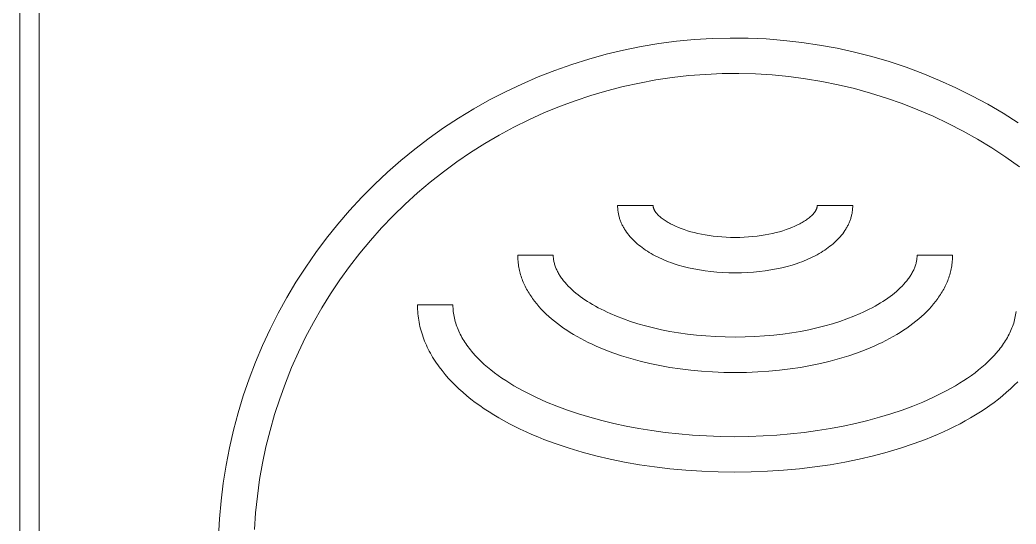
# Model space of a CAD drawing. Header units: millimetres. Extents: x -208 to 4974, y -28 to 3137.
# Drawn here: x 2756.6 to 2808.7, y 1466.4 to 1492.8 of the extents above; entities that cross this region are included whole.
import ezdxf

# ---------------------------------------------------------------- set-up
doc = ezdxf.new("R2010")
doc.units = ezdxf.units.MM
doc.layers.add('ZANO_R', color=7, linetype='Continuous', lineweight=0)

msp = doc.modelspace()

# ---------------------------------------------------------------- linework, layer by layer
at = {"layer": 'ZANO_R'}
for p, q in [((2756.641, 1523.27), (2756.641, 1403.27)), ((2757.641, 1523.27), (2757.641, 1403.27)), ((2790.975, 1491.656), (2791.908, 1491.745)), ((2791.908, 1491.745), (2792.843, 1491.802)), ((2792.843, 1491.802), (2793.78, 1491.826)), ((2793.78, 1491.826), (2794.717, 1491.818)), ((2794.717, 1491.818), (2795.654, 1491.778)), ((2795.654, 1491.778), (2796.588, 1491.705)), ((2788.203, 1491.194), (2789.121, 1491.38)), ((2789.121, 1491.38), (2790.046, 1491.534)), ((2790.046, 1491.534), (2790.975, 1491.656)), ((2796.588, 1491.705), (2797.519, 1491.599)), ((2797.519, 1491.599), (2798.446, 1491.461)), ((2798.446, 1491.461), (2799.368, 1491.292)), ((2799.368, 1491.292), (2800.283, 1491.09)), ((2785.493, 1490.447), (2786.387, 1490.727)), ((2786.387, 1490.727), (2787.291, 1490.977)), ((2787.291, 1490.977), (2788.203, 1491.194)), ((2800.283, 1491.09), (2801.191, 1490.856)), ((2801.191, 1490.856), (2802.09, 1490.592)), ((2784.609, 1490.136), (2785.493, 1490.447)), ((2802.09, 1490.592), (2802.98, 1490.296)), ((2802.98, 1490.296), (2803.858, 1489.97)), ((2782.876, 1489.422), (2783.736, 1489.794)), ((2783.736, 1489.794), (2784.609, 1490.136)), ((2790.752, 1489.761), (2789.889, 1489.632)), ((2791.62, 1489.859), (2790.752, 1489.761)), ((2792.49, 1489.927), (2791.62, 1489.859)), ((2793.362, 1489.965), (2792.49, 1489.927)), ((2794.235, 1489.972), (2793.362, 1489.965)), ((2795.107, 1489.95), (2794.235, 1489.972)), ((2795.979, 1489.897), (2795.107, 1489.95)), ((2796.848, 1489.813), (2795.979, 1489.897)), ((2797.713, 1489.7), (2796.848, 1489.813)), ((2798.574, 1489.557), (2797.713, 1489.7)), ((2803.858, 1489.97), (2804.725, 1489.613)), ((2782.029, 1489.021), (2782.876, 1489.422)), ((2788.178, 1489.286), (2787.333, 1489.069)), ((2789.031, 1489.474), (2788.178, 1489.286)), ((2789.889, 1489.632), (2789.031, 1489.474)), ((2799.43, 1489.384), (2798.574, 1489.557)), ((2800.279, 1489.181), (2799.43, 1489.384)), ((2801.12, 1488.949), (2800.279, 1489.181)), ((2804.725, 1489.613), (2805.579, 1489.226)), ((2805.579, 1489.226), (2806.418, 1488.81)), ((2781.197, 1488.59), (2782.029, 1489.021)), ((2786.496, 1488.823), (2785.667, 1488.547)), ((2787.333, 1489.069), (2786.496, 1488.823)), ((2801.953, 1488.688), (2801.12, 1488.949)), ((2802.776, 1488.398), (2801.953, 1488.688)), ((2806.418, 1488.81), (2807.243, 1488.365)), ((2779.579, 1487.644), (2780.38, 1488.131)), ((2780.38, 1488.131), (2781.197, 1488.59)), ((2784.849, 1488.243), (2784.042, 1487.911)), ((2785.667, 1488.547), (2784.849, 1488.243)), ((2803.589, 1488.08), (2802.776, 1488.398)), ((2807.243, 1488.365), (2808.052, 1487.892)), ((2778.796, 1487.129), (2779.579, 1487.644)), ((2784.042, 1487.911), (2783.247, 1487.551)), ((2804.39, 1487.733), (2803.589, 1488.08)), ((2805.179, 1487.359), (2804.39, 1487.733)), ((2808.052, 1487.892), (2808.844, 1487.391)), ((2778.031, 1486.587), (2778.796, 1487.129)), ((2782.465, 1487.163), (2781.696, 1486.749)), ((2783.247, 1487.551), (2782.465, 1487.163)), ((2805.954, 1486.958), (2805.179, 1487.359)), ((2777.285, 1486.019), (2778.031, 1486.587)), ((2781.696, 1486.749), (2780.943, 1486.308)), ((2806.715, 1486.531), (2805.954, 1486.958)), ((2807.461, 1486.077), (2806.715, 1486.531)), ((2776.56, 1485.426), (2777.285, 1486.019)), ((2780.943, 1486.308), (2780.205, 1485.842)), ((2808.19, 1485.598), (2807.461, 1486.077)), ((2780.205, 1485.842), (2779.484, 1485.35)), ((2808.903, 1485.093), (2808.19, 1485.598)), ((2775.856, 1484.808), (2776.56, 1485.426)), ((2779.484, 1485.35), (2778.781, 1484.833)), ((2775.173, 1484.165), (2775.856, 1484.808)), ((2778.781, 1484.833), (2778.096, 1484.292)), ((2774.513, 1483.5), (2775.173, 1484.165)), ((2778.096, 1484.292), (2777.43, 1483.728)), ((2773.877, 1482.812), (2774.513, 1483.5)), ((2777.43, 1483.728), (2776.784, 1483.141)), ((2776.784, 1483.141), (2776.158, 1482.532)), ((2787.893, 1483.03), (2787.893, 1483.077)), ((2787.893, 1483.077), (2789.747, 1483.077)), ((2787.895, 1482.983), (2787.893, 1483.03)), ((2787.897, 1482.936), (2787.895, 1482.983)), ((2787.9, 1482.89), (2787.897, 1482.936)), ((2787.905, 1482.843), (2787.9, 1482.89)), ((2789.747, 1483.077), (2789.747, 1483.069)), ((2789.747, 1483.069), (2789.747, 1483.061)), ((2789.747, 1483.061), (2789.747, 1483.053)), ((2789.747, 1483.053), (2789.748, 1483.045)), ((2789.748, 1483.045), (2789.749, 1483.037)), ((2789.749, 1483.037), (2789.75, 1483.029)), ((2789.75, 1483.029), (2789.751, 1483.021)), ((2789.751, 1483.021), (2789.752, 1483.013)), ((2789.752, 1483.013), (2789.753, 1483.005)), ((2789.753, 1483.005), (2789.755, 1482.997)), ((2789.755, 1482.997), (2789.758, 1482.981)), ((2789.758, 1482.981), (2789.762, 1482.965)), ((2789.762, 1482.965), (2789.767, 1482.948)), ((2789.767, 1482.948), (2789.772, 1482.931)), ((2789.772, 1482.931), (2789.778, 1482.915)), ((2789.778, 1482.915), (2789.784, 1482.898)), ((2789.784, 1482.898), (2789.791, 1482.881)), ((2789.791, 1482.881), (2789.799, 1482.864)), ((2798.28, 1482.864), (2798.288, 1482.881)), ((2798.288, 1482.881), (2798.295, 1482.898)), ((2798.295, 1482.898), (2798.301, 1482.915)), ((2798.301, 1482.915), (2798.307, 1482.931)), ((2798.307, 1482.931), (2798.312, 1482.948)), ((2798.312, 1482.948), (2798.317, 1482.965)), ((2798.317, 1482.965), (2798.321, 1482.981)), ((2798.321, 1482.981), (2798.324, 1482.997)), ((2798.324, 1482.997), (2798.326, 1483.005)), ((2798.326, 1483.005), (2798.327, 1483.013)), ((2798.327, 1483.013), (2798.328, 1483.021)), ((2798.328, 1483.021), (2798.329, 1483.029)), ((2798.329, 1483.029), (2798.33, 1483.037)), ((2798.33, 1483.037), (2798.331, 1483.045)), ((2798.331, 1483.045), (2798.332, 1483.053)), ((2798.332, 1483.069), (2798.332, 1483.077)), ((2798.332, 1483.077), (2800.186, 1483.077)), ((2798.332, 1483.061), (2798.332, 1483.069)), ((2798.332, 1483.053), (2798.332, 1483.061)), ((2800.179, 1482.89), (2800.174, 1482.843)), ((2800.182, 1482.936), (2800.179, 1482.89)), ((2800.184, 1482.983), (2800.182, 1482.936)), ((2800.186, 1483.03), (2800.184, 1482.983)), ((2800.186, 1483.077), (2800.186, 1483.03)), ((2773.265, 1482.102), (2773.877, 1482.812)), ((2776.158, 1482.532), (2775.555, 1481.901)), ((2787.91, 1482.797), (2787.905, 1482.843)), ((2787.916, 1482.751), (2787.91, 1482.797)), ((2787.923, 1482.705), (2787.916, 1482.751)), ((2787.931, 1482.66), (2787.923, 1482.705)), ((2787.94, 1482.615), (2787.931, 1482.66)), ((2787.95, 1482.57), (2787.94, 1482.615)), ((2787.961, 1482.525), (2787.95, 1482.57)), ((2787.973, 1482.48), (2787.961, 1482.525)), ((2787.985, 1482.435), (2787.973, 1482.48)), ((2787.999, 1482.391), (2787.985, 1482.435)), ((2788.013, 1482.347), (2787.999, 1482.391)), ((2789.799, 1482.864), (2789.807, 1482.847)), ((2789.807, 1482.847), (2789.816, 1482.83)), ((2789.816, 1482.83), (2789.825, 1482.813)), ((2789.825, 1482.813), (2789.835, 1482.796)), ((2789.835, 1482.796), (2789.846, 1482.779)), ((2789.846, 1482.779), (2789.857, 1482.761)), ((2789.857, 1482.761), (2789.869, 1482.744)), ((2789.869, 1482.744), (2789.881, 1482.727)), ((2789.881, 1482.727), (2789.894, 1482.709)), ((2789.894, 1482.709), (2789.908, 1482.692)), ((2789.908, 1482.692), (2789.922, 1482.674)), ((2789.922, 1482.674), (2789.936, 1482.657)), ((2789.936, 1482.657), (2789.952, 1482.639)), ((2789.952, 1482.639), (2789.984, 1482.604)), ((2789.984, 1482.604), (2790.018, 1482.569)), ((2790.018, 1482.569), (2790.055, 1482.533)), ((2790.055, 1482.533), (2790.093, 1482.498)), ((2790.093, 1482.498), (2790.134, 1482.463)), ((2790.134, 1482.463), (2790.177, 1482.427)), ((2790.177, 1482.427), (2790.223, 1482.392)), ((2790.223, 1482.392), (2790.27, 1482.357)), ((2790.27, 1482.357), (2790.319, 1482.322)), ((2797.76, 1482.322), (2797.809, 1482.357)), ((2797.809, 1482.357), (2797.856, 1482.392)), ((2797.856, 1482.392), (2797.902, 1482.427)), ((2797.902, 1482.427), (2797.945, 1482.463)), ((2797.945, 1482.463), (2797.986, 1482.498)), ((2797.986, 1482.498), (2798.024, 1482.533)), ((2798.024, 1482.533), (2798.061, 1482.569)), ((2798.061, 1482.569), (2798.095, 1482.604)), ((2798.095, 1482.604), (2798.127, 1482.639)), ((2798.127, 1482.639), (2798.143, 1482.657)), ((2798.143, 1482.657), (2798.157, 1482.674)), ((2798.157, 1482.674), (2798.171, 1482.692)), ((2798.171, 1482.692), (2798.185, 1482.709)), ((2798.185, 1482.709), (2798.198, 1482.727)), ((2798.198, 1482.727), (2798.21, 1482.744)), ((2798.21, 1482.744), (2798.222, 1482.761)), ((2798.222, 1482.761), (2798.233, 1482.779)), ((2798.233, 1482.779), (2798.244, 1482.796)), ((2798.244, 1482.796), (2798.254, 1482.813)), ((2798.254, 1482.813), (2798.263, 1482.83)), ((2798.263, 1482.83), (2798.272, 1482.847)), ((2798.272, 1482.847), (2798.28, 1482.864)), ((2800.08, 1482.391), (2800.066, 1482.347)), ((2800.094, 1482.435), (2800.08, 1482.391)), ((2800.106, 1482.48), (2800.094, 1482.435)), ((2800.118, 1482.525), (2800.106, 1482.48)), ((2800.129, 1482.57), (2800.118, 1482.525)), ((2800.139, 1482.615), (2800.129, 1482.57)), ((2800.148, 1482.66), (2800.139, 1482.615)), ((2800.156, 1482.705), (2800.148, 1482.66)), ((2800.163, 1482.751), (2800.156, 1482.705)), ((2800.169, 1482.797), (2800.163, 1482.751)), ((2800.174, 1482.843), (2800.169, 1482.797)), ((2772.678, 1481.371), (2773.265, 1482.102)), ((2775.555, 1481.901), (2774.973, 1481.25)), ((2788.028, 1482.303), (2788.013, 1482.347)), ((2788.045, 1482.26), (2788.028, 1482.303)), ((2788.062, 1482.217), (2788.045, 1482.26)), ((2788.079, 1482.173), (2788.062, 1482.217)), ((2788.098, 1482.131), (2788.079, 1482.173)), ((2788.118, 1482.088), (2788.098, 1482.131)), ((2788.138, 1482.046), (2788.118, 1482.088)), ((2788.16, 1482.004), (2788.138, 1482.046)), ((2788.182, 1481.962), (2788.16, 1482.004)), ((2788.205, 1481.92), (2788.182, 1481.962)), ((2788.229, 1481.879), (2788.205, 1481.92)), ((2788.253, 1481.838), (2788.229, 1481.879)), ((2788.305, 1481.756), (2788.253, 1481.838)), ((2790.319, 1482.322), (2790.371, 1482.288)), ((2790.371, 1482.288), (2790.425, 1482.253)), ((2790.425, 1482.253), (2790.48, 1482.219)), ((2790.48, 1482.219), (2790.538, 1482.185)), ((2790.538, 1482.185), (2790.598, 1482.151)), ((2790.598, 1482.151), (2790.659, 1482.118)), ((2790.659, 1482.118), (2790.788, 1482.052)), ((2790.788, 1482.052), (2790.925, 1481.988)), ((2790.925, 1481.988), (2791.07, 1481.926)), ((2791.07, 1481.926), (2791.222, 1481.867)), ((2791.222, 1481.867), (2791.381, 1481.809)), ((2796.698, 1481.809), (2796.857, 1481.867)), ((2796.857, 1481.867), (2797.009, 1481.926)), ((2797.009, 1481.926), (2797.154, 1481.988)), ((2797.154, 1481.988), (2797.291, 1482.052)), ((2797.291, 1482.052), (2797.42, 1482.118)), ((2797.42, 1482.118), (2797.481, 1482.151)), ((2797.481, 1482.151), (2797.541, 1482.185)), ((2797.541, 1482.185), (2797.599, 1482.219)), ((2797.599, 1482.219), (2797.654, 1482.253)), ((2797.654, 1482.253), (2797.708, 1482.288)), ((2797.708, 1482.288), (2797.76, 1482.322)), ((2799.826, 1481.838), (2799.774, 1481.756)), ((2799.85, 1481.879), (2799.826, 1481.838)), ((2799.874, 1481.92), (2799.85, 1481.879)), ((2799.897, 1481.962), (2799.874, 1481.92)), ((2799.919, 1482.004), (2799.897, 1481.962)), ((2799.941, 1482.046), (2799.919, 1482.004)), ((2799.961, 1482.088), (2799.941, 1482.046)), ((2799.981, 1482.131), (2799.961, 1482.088)), ((2800, 1482.173), (2799.981, 1482.131)), ((2800.017, 1482.217), (2800, 1482.173)), ((2800.035, 1482.26), (2800.017, 1482.217)), ((2800.051, 1482.303), (2800.035, 1482.26)), ((2800.066, 1482.347), (2800.051, 1482.303)), ((2772.117, 1480.621), (2772.678, 1481.371)), ((2788.36, 1481.676), (2788.305, 1481.756)), ((2788.419, 1481.597), (2788.36, 1481.676)), ((2788.48, 1481.519), (2788.419, 1481.597)), ((2788.545, 1481.442), (2788.48, 1481.519)), ((2788.613, 1481.366), (2788.545, 1481.442)), ((2788.683, 1481.291), (2788.613, 1481.366)), ((2791.381, 1481.809), (2791.547, 1481.755)), ((2791.547, 1481.755), (2791.72, 1481.703)), ((2791.72, 1481.703), (2791.9, 1481.655)), ((2791.9, 1481.655), (2792.087, 1481.61)), ((2792.087, 1481.61), (2792.28, 1481.568)), ((2792.28, 1481.568), (2792.479, 1481.531)), ((2792.479, 1481.531), (2792.685, 1481.498)), ((2792.685, 1481.498), (2792.897, 1481.469)), ((2792.897, 1481.469), (2793.114, 1481.445)), ((2793.114, 1481.445), (2793.337, 1481.426)), ((2793.337, 1481.426), (2793.566, 1481.412)), ((2793.566, 1481.412), (2793.8, 1481.403)), ((2793.8, 1481.403), (2794.039, 1481.4)), ((2794.039, 1481.4), (2794.279, 1481.403)), ((2794.279, 1481.403), (2794.513, 1481.412)), ((2794.513, 1481.412), (2794.742, 1481.426)), ((2794.742, 1481.426), (2794.965, 1481.445)), ((2794.965, 1481.445), (2795.182, 1481.469)), ((2795.182, 1481.469), (2795.394, 1481.498)), ((2795.394, 1481.498), (2795.599, 1481.531)), ((2795.599, 1481.531), (2795.799, 1481.568)), ((2795.799, 1481.568), (2795.992, 1481.61)), ((2795.992, 1481.61), (2796.179, 1481.655)), ((2796.179, 1481.655), (2796.359, 1481.703)), ((2796.359, 1481.703), (2796.532, 1481.755)), ((2796.532, 1481.755), (2796.698, 1481.809)), ((2799.466, 1481.366), (2799.396, 1481.291)), ((2799.534, 1481.442), (2799.466, 1481.366)), ((2799.599, 1481.519), (2799.534, 1481.442)), ((2799.66, 1481.597), (2799.599, 1481.519)), ((2799.719, 1481.676), (2799.66, 1481.597)), ((2799.774, 1481.756), (2799.719, 1481.676)), ((2774.973, 1481.25), (2774.415, 1480.579)), ((2788.757, 1481.218), (2788.683, 1481.291)), ((2788.834, 1481.146), (2788.757, 1481.218)), ((2788.914, 1481.075), (2788.834, 1481.146)), ((2788.996, 1481.006), (2788.914, 1481.075)), ((2789.082, 1480.937), (2788.996, 1481.006)), ((2789.17, 1480.87), (2789.082, 1480.937)), ((2789.261, 1480.805), (2789.17, 1480.87)), ((2789.355, 1480.741), (2789.261, 1480.805)), ((2798.818, 1480.805), (2798.724, 1480.741)), ((2798.909, 1480.87), (2798.818, 1480.805)), ((2798.997, 1480.937), (2798.909, 1480.87)), ((2799.083, 1481.006), (2798.997, 1480.937)), ((2799.165, 1481.075), (2799.083, 1481.006)), ((2799.245, 1481.146), (2799.165, 1481.075)), ((2799.322, 1481.218), (2799.245, 1481.146)), ((2799.396, 1481.291), (2799.322, 1481.218)), ((2771.582, 1479.851), (2772.117, 1480.621)), ((2774.415, 1480.579), (2773.88, 1479.89)), ((2782.674, 1480.393), (2782.673, 1480.473)), ((2782.673, 1480.473), (2784.527, 1480.473)), ((2782.676, 1480.313), (2782.674, 1480.393)), ((2782.681, 1480.233), (2782.676, 1480.313)), ((2784.527, 1480.473), (2784.528, 1480.426)), ((2784.528, 1480.426), (2784.53, 1480.378)), ((2784.53, 1480.378), (2784.533, 1480.331)), ((2784.533, 1480.331), (2784.538, 1480.283)), ((2784.538, 1480.283), (2784.545, 1480.235)), ((2789.451, 1480.678), (2789.355, 1480.741)), ((2789.55, 1480.617), (2789.451, 1480.678)), ((2789.652, 1480.557), (2789.55, 1480.617)), ((2789.756, 1480.498), (2789.652, 1480.557)), ((2789.863, 1480.441), (2789.756, 1480.498)), ((2789.972, 1480.386), (2789.863, 1480.441)), ((2790.084, 1480.332), (2789.972, 1480.386)), ((2790.198, 1480.28), (2790.084, 1480.332)), ((2790.315, 1480.229), (2790.198, 1480.28)), ((2797.881, 1480.28), (2797.764, 1480.229)), ((2797.995, 1480.332), (2797.881, 1480.28)), ((2798.107, 1480.386), (2797.995, 1480.332)), ((2798.216, 1480.441), (2798.107, 1480.386)), ((2798.323, 1480.498), (2798.216, 1480.441)), ((2798.427, 1480.557), (2798.323, 1480.498)), ((2798.529, 1480.617), (2798.427, 1480.557)), ((2798.628, 1480.678), (2798.529, 1480.617)), ((2798.724, 1480.741), (2798.628, 1480.678)), ((2803.534, 1480.235), (2803.54, 1480.283)), ((2803.54, 1480.283), (2803.545, 1480.331)), ((2803.545, 1480.331), (2803.549, 1480.378)), ((2803.549, 1480.378), (2803.551, 1480.426)), ((2803.551, 1480.426), (2803.552, 1480.473)), ((2803.552, 1480.473), (2805.406, 1480.473)), ((2805.402, 1480.313), (2805.398, 1480.233)), ((2805.405, 1480.393), (2805.402, 1480.313)), ((2805.406, 1480.473), (2805.405, 1480.393)), ((2771.074, 1479.064), (2771.582, 1479.851)), ((2773.88, 1479.89), (2773.369, 1479.182)), ((2782.687, 1480.153), (2782.681, 1480.233)), ((2782.695, 1480.074), (2782.687, 1480.153)), ((2782.705, 1479.995), (2782.695, 1480.074)), ((2782.717, 1479.916), (2782.705, 1479.995)), ((2782.73, 1479.838), (2782.717, 1479.916)), ((2782.746, 1479.76), (2782.73, 1479.838)), ((2782.762, 1479.682), (2782.746, 1479.76)), ((2784.545, 1480.235), (2784.552, 1480.187)), ((2784.552, 1480.187), (2784.561, 1480.14)), ((2784.561, 1480.14), (2784.572, 1480.092)), ((2784.572, 1480.092), (2784.584, 1480.044)), ((2784.584, 1480.044), (2784.597, 1479.996)), ((2784.597, 1479.996), (2784.612, 1479.948)), ((2784.612, 1479.948), (2784.628, 1479.9)), ((2784.628, 1479.9), (2784.645, 1479.852)), ((2784.645, 1479.852), (2784.664, 1479.804)), ((2784.664, 1479.804), (2784.684, 1479.756)), ((2784.684, 1479.756), (2784.706, 1479.708)), ((2790.433, 1480.18), (2790.315, 1480.229)), ((2790.555, 1480.133), (2790.433, 1480.18)), ((2790.678, 1480.087), (2790.555, 1480.133)), ((2790.803, 1480.043), (2790.678, 1480.087)), ((2791.061, 1479.96), (2790.803, 1480.043)), ((2791.327, 1479.884), (2791.061, 1479.96)), ((2791.601, 1479.815), (2791.327, 1479.884)), ((2791.882, 1479.753), (2791.601, 1479.815)), ((2792.171, 1479.7), (2791.882, 1479.753)), ((2796.197, 1479.753), (2795.908, 1479.7)), ((2796.478, 1479.815), (2796.197, 1479.753)), ((2796.752, 1479.884), (2796.478, 1479.815)), ((2797.018, 1479.96), (2796.752, 1479.884)), ((2797.275, 1480.043), (2797.018, 1479.96)), ((2797.401, 1480.087), (2797.275, 1480.043)), ((2797.524, 1480.133), (2797.401, 1480.087)), ((2797.645, 1480.18), (2797.524, 1480.133)), ((2797.764, 1480.229), (2797.645, 1480.18)), ((2803.373, 1479.708), (2803.394, 1479.756)), ((2803.394, 1479.756), (2803.415, 1479.804)), ((2803.415, 1479.804), (2803.433, 1479.852)), ((2803.433, 1479.852), (2803.451, 1479.9)), ((2803.451, 1479.9), (2803.467, 1479.948)), ((2803.467, 1479.948), (2803.481, 1479.996)), ((2803.481, 1479.996), (2803.495, 1480.044)), ((2803.495, 1480.044), (2803.507, 1480.092)), ((2803.507, 1480.092), (2803.517, 1480.14)), ((2803.517, 1480.14), (2803.526, 1480.187)), ((2803.526, 1480.187), (2803.534, 1480.235)), ((2805.333, 1479.76), (2805.316, 1479.682)), ((2805.348, 1479.838), (2805.333, 1479.76)), ((2805.362, 1479.916), (2805.348, 1479.838)), ((2805.373, 1479.995), (2805.362, 1479.916)), ((2805.383, 1480.074), (2805.373, 1479.995)), ((2805.391, 1480.153), (2805.383, 1480.074)), ((2805.398, 1480.233), (2805.391, 1480.153)), ((2782.781, 1479.604), (2782.762, 1479.682)), ((2782.801, 1479.527), (2782.781, 1479.604)), ((2782.823, 1479.45), (2782.801, 1479.527)), ((2782.847, 1479.374), (2782.823, 1479.45)), ((2782.873, 1479.298), (2782.847, 1479.374)), ((2782.9, 1479.222), (2782.873, 1479.298)), ((2784.706, 1479.708), (2784.728, 1479.66)), ((2784.728, 1479.66), (2784.752, 1479.613)), ((2784.752, 1479.613), (2784.778, 1479.565)), ((2784.778, 1479.565), (2784.805, 1479.517)), ((2784.805, 1479.517), (2784.833, 1479.469)), ((2784.833, 1479.469), (2784.862, 1479.422)), ((2784.862, 1479.422), (2784.892, 1479.374)), ((2784.892, 1479.374), (2784.924, 1479.327)), ((2784.924, 1479.327), (2784.957, 1479.279)), ((2784.957, 1479.279), (2784.992, 1479.232)), ((2784.992, 1479.232), (2785.028, 1479.185)), ((2792.467, 1479.654), (2792.171, 1479.7)), ((2792.769, 1479.615), (2792.467, 1479.654)), ((2793.078, 1479.585), (2792.769, 1479.615)), ((2793.393, 1479.564), (2793.078, 1479.585)), ((2793.713, 1479.551), (2793.393, 1479.564)), ((2794.039, 1479.546), (2793.713, 1479.551)), ((2794.365, 1479.551), (2794.039, 1479.546)), ((2794.686, 1479.564), (2794.365, 1479.551)), ((2795.001, 1479.585), (2794.686, 1479.564)), ((2795.31, 1479.615), (2795.001, 1479.585)), ((2795.612, 1479.654), (2795.31, 1479.615)), ((2795.908, 1479.7), (2795.612, 1479.654)), ((2803.051, 1479.185), (2803.087, 1479.232)), ((2803.087, 1479.232), (2803.121, 1479.279)), ((2803.121, 1479.279), (2803.154, 1479.327)), ((2803.154, 1479.327), (2803.186, 1479.374)), ((2803.186, 1479.374), (2803.217, 1479.422)), ((2803.217, 1479.422), (2803.246, 1479.469)), ((2803.246, 1479.469), (2803.274, 1479.517)), ((2803.274, 1479.517), (2803.301, 1479.565)), ((2803.301, 1479.565), (2803.326, 1479.613)), ((2803.326, 1479.613), (2803.35, 1479.66)), ((2803.35, 1479.66), (2803.373, 1479.708)), ((2805.206, 1479.298), (2805.179, 1479.222)), ((2805.231, 1479.374), (2805.206, 1479.298)), ((2805.255, 1479.45), (2805.231, 1479.374)), ((2805.277, 1479.527), (2805.255, 1479.45)), ((2805.298, 1479.604), (2805.277, 1479.527)), ((2805.316, 1479.682), (2805.298, 1479.604)), ((2770.593, 1478.259), (2771.074, 1479.064)), ((2773.369, 1479.182), (2772.884, 1478.457)), ((2782.928, 1479.147), (2782.9, 1479.222)), ((2782.959, 1479.072), (2782.928, 1479.147)), ((2782.991, 1478.997), (2782.959, 1479.072)), ((2783.025, 1478.923), (2782.991, 1478.997)), ((2783.06, 1478.849), (2783.025, 1478.923)), ((2783.097, 1478.776), (2783.06, 1478.849)), ((2783.135, 1478.703), (2783.097, 1478.776)), ((2785.028, 1479.185), (2785.064, 1479.138)), ((2785.064, 1479.138), (2785.142, 1479.044)), ((2785.142, 1479.044), (2785.225, 1478.951)), ((2785.225, 1478.951), (2785.312, 1478.858)), ((2785.312, 1478.858), (2785.405, 1478.766)), ((2785.405, 1478.766), (2785.502, 1478.674)), ((2802.577, 1478.674), (2802.674, 1478.766)), ((2802.674, 1478.766), (2802.766, 1478.858)), ((2802.766, 1478.858), (2802.854, 1478.951)), ((2802.854, 1478.951), (2802.936, 1479.044)), ((2802.936, 1479.044), (2803.014, 1479.138)), ((2803.014, 1479.138), (2803.051, 1479.185)), ((2804.982, 1478.776), (2804.943, 1478.703)), ((2805.019, 1478.849), (2804.982, 1478.776)), ((2805.054, 1478.923), (2805.019, 1478.849)), ((2805.088, 1478.997), (2805.054, 1478.923)), ((2805.12, 1479.072), (2805.088, 1478.997)), ((2805.15, 1479.147), (2805.12, 1479.072)), ((2805.179, 1479.222), (2805.15, 1479.147)), ((2770.141, 1477.438), (2770.593, 1478.259)), ((2772.884, 1478.457), (2772.423, 1477.715)), ((2783.175, 1478.63), (2783.135, 1478.703)), ((2783.217, 1478.558), (2783.175, 1478.63)), ((2783.26, 1478.486), (2783.217, 1478.558)), ((2783.305, 1478.414), (2783.26, 1478.486)), ((2783.352, 1478.343), (2783.305, 1478.414)), ((2783.4, 1478.273), (2783.352, 1478.343)), ((2783.449, 1478.203), (2783.4, 1478.273)), ((2783.552, 1478.064), (2783.449, 1478.203)), ((2785.502, 1478.674), (2785.604, 1478.584)), ((2785.604, 1478.584), (2785.711, 1478.494)), ((2785.711, 1478.494), (2785.822, 1478.405)), ((2785.822, 1478.405), (2785.938, 1478.317)), ((2785.938, 1478.317), (2786.058, 1478.23)), ((2786.058, 1478.23), (2786.184, 1478.143)), ((2801.895, 1478.143), (2802.02, 1478.23)), ((2802.02, 1478.23), (2802.141, 1478.317)), ((2802.141, 1478.317), (2802.257, 1478.405)), ((2802.257, 1478.405), (2802.368, 1478.494)), ((2802.368, 1478.494), (2802.475, 1478.584)), ((2802.475, 1478.584), (2802.577, 1478.674)), ((2804.63, 1478.203), (2804.526, 1478.064)), ((2804.679, 1478.273), (2804.63, 1478.203)), ((2804.727, 1478.343), (2804.679, 1478.273)), ((2804.773, 1478.414), (2804.727, 1478.343)), ((2804.818, 1478.486), (2804.773, 1478.414)), ((2804.861, 1478.558), (2804.818, 1478.486)), ((2804.903, 1478.63), (2804.861, 1478.558)), ((2804.943, 1478.703), (2804.903, 1478.63)), ((2772.423, 1477.715), (2771.989, 1476.958)), ((2777.429, 1477.755), (2777.428, 1477.87)), ((2777.428, 1477.87), (2779.282, 1477.87)), ((2777.433, 1477.641), (2777.429, 1477.755)), ((2779.282, 1477.87), (2779.283, 1477.783)), ((2779.283, 1477.783), (2779.287, 1477.695)), ((2779.287, 1477.695), (2779.293, 1477.609)), ((2783.662, 1477.927), (2783.552, 1478.064)), ((2783.777, 1477.791), (2783.662, 1477.927)), ((2783.898, 1477.658), (2783.777, 1477.791)), ((2786.184, 1478.143), (2786.313, 1478.058)), ((2786.313, 1478.058), (2786.447, 1477.975)), ((2786.447, 1477.975), (2786.585, 1477.892)), ((2786.585, 1477.892), (2786.728, 1477.81)), ((2786.728, 1477.81), (2786.875, 1477.73)), ((2786.875, 1477.73), (2787.026, 1477.652)), ((2801.053, 1477.652), (2801.204, 1477.73)), ((2801.204, 1477.73), (2801.351, 1477.81)), ((2801.351, 1477.81), (2801.493, 1477.892)), ((2801.493, 1477.892), (2801.632, 1477.975)), ((2801.632, 1477.975), (2801.766, 1478.058)), ((2801.766, 1478.058), (2801.895, 1478.143)), ((2804.301, 1477.791), (2804.18, 1477.658)), ((2804.417, 1477.927), (2804.301, 1477.791)), ((2804.526, 1478.064), (2804.417, 1477.927)), ((2769.718, 1476.602), (2770.141, 1477.438)), ((2777.44, 1477.527), (2777.433, 1477.641)), ((2777.449, 1477.414), (2777.44, 1477.527)), ((2777.461, 1477.301), (2777.449, 1477.414)), ((2777.475, 1477.188), (2777.461, 1477.301)), ((2777.492, 1477.076), (2777.475, 1477.188)), ((2779.293, 1477.609), (2779.302, 1477.522)), ((2779.302, 1477.522), (2779.313, 1477.435)), ((2779.313, 1477.435), (2779.326, 1477.349)), ((2779.326, 1477.349), (2779.342, 1477.263)), ((2779.342, 1477.263), (2779.36, 1477.178)), ((2779.36, 1477.178), (2779.38, 1477.092)), ((2784.025, 1477.526), (2783.898, 1477.658)), ((2784.158, 1477.397), (2784.025, 1477.526)), ((2784.296, 1477.27), (2784.158, 1477.397)), ((2784.44, 1477.144), (2784.296, 1477.27)), ((2787.026, 1477.652), (2787.181, 1477.574)), ((2787.181, 1477.574), (2787.34, 1477.498)), ((2787.34, 1477.498), (2787.503, 1477.424)), ((2787.503, 1477.424), (2787.842, 1477.28)), ((2787.842, 1477.28), (2788.196, 1477.143)), ((2799.882, 1477.143), (2800.237, 1477.28)), ((2800.237, 1477.28), (2800.575, 1477.424)), ((2800.575, 1477.424), (2800.739, 1477.498)), ((2800.739, 1477.498), (2800.898, 1477.574)), ((2800.898, 1477.574), (2801.053, 1477.652)), ((2803.783, 1477.27), (2803.639, 1477.144)), ((2803.921, 1477.397), (2803.783, 1477.27)), ((2804.053, 1477.526), (2803.921, 1477.397)), ((2804.18, 1477.658), (2804.053, 1477.526)), ((2808.649, 1477.092), (2808.669, 1477.178)), ((2808.669, 1477.178), (2808.687, 1477.263)), ((2808.687, 1477.263), (2808.703, 1477.349)), ((2808.703, 1477.349), (2808.716, 1477.435)), ((2808.716, 1477.435), (2808.727, 1477.522)), ((2771.989, 1476.958), (2771.581, 1476.186)), ((2777.512, 1476.964), (2777.492, 1477.076)), ((2777.534, 1476.853), (2777.512, 1476.964)), ((2777.559, 1476.742), (2777.534, 1476.853)), ((2777.586, 1476.632), (2777.559, 1476.742)), ((2777.616, 1476.522), (2777.586, 1476.632)), ((2779.38, 1477.092), (2779.403, 1477.007)), ((2779.403, 1477.007), (2779.428, 1476.922)), ((2779.428, 1476.922), (2779.455, 1476.838)), ((2779.455, 1476.838), (2779.485, 1476.754)), ((2779.485, 1476.754), (2779.517, 1476.67)), ((2779.517, 1476.67), (2779.551, 1476.586)), ((2784.589, 1477.021), (2784.44, 1477.144)), ((2784.743, 1476.9), (2784.589, 1477.021)), ((2784.903, 1476.781), (2784.743, 1476.9)), ((2785.067, 1476.664), (2784.903, 1476.781)), ((2785.237, 1476.55), (2785.067, 1476.664)), ((2788.196, 1477.143), (2788.566, 1477.014)), ((2788.566, 1477.014), (2788.95, 1476.892)), ((2788.95, 1476.892), (2789.349, 1476.778)), ((2789.349, 1476.778), (2789.762, 1476.673)), ((2789.762, 1476.673), (2790.188, 1476.577)), ((2797.891, 1476.577), (2798.317, 1476.673)), ((2798.317, 1476.673), (2798.73, 1476.778)), ((2798.73, 1476.778), (2799.128, 1476.892)), ((2799.128, 1476.892), (2799.513, 1477.014)), ((2799.513, 1477.014), (2799.882, 1477.143)), ((2803.011, 1476.664), (2802.841, 1476.55)), ((2803.176, 1476.781), (2803.011, 1476.664)), ((2803.336, 1476.9), (2803.176, 1476.781)), ((2803.49, 1477.021), (2803.336, 1476.9)), ((2803.639, 1477.144), (2803.49, 1477.021)), ((2808.478, 1476.586), (2808.512, 1476.67)), ((2808.512, 1476.67), (2808.544, 1476.754)), ((2808.544, 1476.754), (2808.573, 1476.838)), ((2808.573, 1476.838), (2808.601, 1476.922)), ((2808.601, 1476.922), (2808.626, 1477.007)), ((2808.626, 1477.007), (2808.649, 1477.092)), ((2769.324, 1475.751), (2769.718, 1476.602)), ((2771.581, 1476.186), (2771.201, 1475.4)), ((2777.648, 1476.413), (2777.616, 1476.522)), ((2777.683, 1476.304), (2777.648, 1476.413)), ((2777.72, 1476.196), (2777.683, 1476.304)), ((2777.759, 1476.088), (2777.72, 1476.196)), ((2779.551, 1476.586), (2779.588, 1476.503)), ((2779.588, 1476.503), (2779.626, 1476.42)), ((2779.626, 1476.42), (2779.667, 1476.337)), ((2779.667, 1476.337), (2779.71, 1476.255)), ((2779.71, 1476.255), (2779.755, 1476.173)), ((2779.755, 1476.173), (2779.803, 1476.092)), ((2785.412, 1476.438), (2785.237, 1476.55)), ((2785.592, 1476.328), (2785.412, 1476.438)), ((2785.777, 1476.221), (2785.592, 1476.328)), ((2785.966, 1476.116), (2785.777, 1476.221)), ((2786.16, 1476.014), (2785.966, 1476.116)), ((2790.188, 1476.577), (2790.627, 1476.491)), ((2790.627, 1476.491), (2791.08, 1476.415)), ((2791.08, 1476.415), (2791.544, 1476.349)), ((2791.544, 1476.349), (2792.021, 1476.294)), ((2792.021, 1476.294), (2792.509, 1476.251)), ((2792.509, 1476.251), (2793.009, 1476.219)), ((2793.009, 1476.219), (2793.519, 1476.2)), ((2793.519, 1476.2), (2794.039, 1476.193)), ((2794.039, 1476.193), (2794.56, 1476.2)), ((2794.56, 1476.2), (2795.07, 1476.219)), ((2795.07, 1476.219), (2795.569, 1476.251)), ((2795.569, 1476.251), (2796.058, 1476.294)), ((2796.058, 1476.294), (2796.534, 1476.349)), ((2796.534, 1476.349), (2796.999, 1476.415)), ((2796.999, 1476.415), (2797.451, 1476.491)), ((2797.451, 1476.491), (2797.891, 1476.577)), ((2802.113, 1476.116), (2801.919, 1476.014)), ((2802.302, 1476.221), (2802.113, 1476.116)), ((2802.487, 1476.328), (2802.302, 1476.221)), ((2802.667, 1476.438), (2802.487, 1476.328)), ((2802.841, 1476.55), (2802.667, 1476.438)), ((2808.226, 1476.092), (2808.274, 1476.173)), ((2808.274, 1476.173), (2808.319, 1476.255)), ((2808.319, 1476.255), (2808.362, 1476.337)), ((2808.362, 1476.337), (2808.403, 1476.42)), ((2808.403, 1476.42), (2808.441, 1476.503)), ((2808.441, 1476.503), (2808.478, 1476.586)), ((2768.96, 1474.888), (2769.324, 1475.751)), ((2777.801, 1475.98), (2777.759, 1476.088)), ((2777.846, 1475.874), (2777.801, 1475.98)), ((2777.892, 1475.767), (2777.846, 1475.874)), ((2777.941, 1475.662), (2777.892, 1475.767)), ((2777.993, 1475.556), (2777.941, 1475.662)), ((2779.803, 1476.092), (2779.852, 1476.01)), ((2779.852, 1476.01), (2779.904, 1475.93)), ((2779.904, 1475.93), (2779.957, 1475.849)), ((2779.957, 1475.849), (2780.013, 1475.769)), ((2780.013, 1475.769), (2780.071, 1475.69)), ((2780.071, 1475.69), (2780.131, 1475.61)), ((2780.131, 1475.61), (2780.193, 1475.531)), ((2786.359, 1475.915), (2786.16, 1476.014)), ((2786.562, 1475.818), (2786.359, 1475.915)), ((2786.769, 1475.723), (2786.562, 1475.818)), ((2786.981, 1475.632), (2786.769, 1475.723)), ((2787.197, 1475.543), (2786.981, 1475.632)), ((2801.098, 1475.632), (2800.881, 1475.543)), ((2801.309, 1475.723), (2801.098, 1475.632)), ((2801.517, 1475.818), (2801.309, 1475.723)), ((2801.72, 1475.915), (2801.517, 1475.818)), ((2801.919, 1476.014), (2801.72, 1475.915)), ((2807.836, 1475.531), (2807.898, 1475.61)), ((2807.898, 1475.61), (2807.958, 1475.69)), ((2807.958, 1475.69), (2808.016, 1475.769)), ((2808.016, 1475.769), (2808.071, 1475.849)), ((2808.071, 1475.849), (2808.125, 1475.93)), ((2808.125, 1475.93), (2808.177, 1476.01)), ((2808.177, 1476.01), (2808.226, 1476.092)), ((2771.201, 1475.4), (2770.847, 1474.602)), ((2778.047, 1475.452), (2777.993, 1475.556)), ((2778.103, 1475.348), (2778.047, 1475.452)), ((2778.162, 1475.244), (2778.103, 1475.348)), ((2778.222, 1475.141), (2778.162, 1475.244)), ((2778.286, 1475.039), (2778.222, 1475.141)), ((2780.193, 1475.531), (2780.257, 1475.453)), ((2780.257, 1475.453), (2780.323, 1475.375)), ((2780.323, 1475.375), (2780.461, 1475.22)), ((2780.461, 1475.22), (2780.607, 1475.067)), ((2780.607, 1475.067), (2780.761, 1474.916)), ((2787.642, 1475.373), (2787.197, 1475.543)), ((2788.103, 1475.215), (2787.642, 1475.373)), ((2788.579, 1475.069), (2788.103, 1475.215)), ((2789.07, 1474.935), (2788.579, 1475.069)), ((2799.5, 1475.069), (2799.009, 1474.935)), ((2799.976, 1475.215), (2799.5, 1475.069)), ((2800.437, 1475.373), (2799.976, 1475.215)), ((2800.881, 1475.543), (2800.437, 1475.373)), ((2807.268, 1474.916), (2807.422, 1475.067)), ((2807.422, 1475.067), (2807.568, 1475.22)), ((2807.568, 1475.22), (2807.706, 1475.375)), ((2807.706, 1475.375), (2807.772, 1475.453)), ((2807.772, 1475.453), (2807.836, 1475.531)), ((2768.626, 1474.012), (2768.96, 1474.888)), ((2770.847, 1474.602), (2770.522, 1473.792)), ((2778.351, 1474.937), (2778.286, 1475.039)), ((2778.419, 1474.836), (2778.351, 1474.937)), ((2778.489, 1474.735), (2778.419, 1474.836)), ((2778.561, 1474.636), (2778.489, 1474.735)), ((2778.712, 1474.438), (2778.561, 1474.636)), ((2780.761, 1474.916), (2780.922, 1474.767)), ((2780.922, 1474.767), (2781.09, 1474.62)), ((2781.09, 1474.62), (2781.267, 1474.475)), ((2789.574, 1474.814), (2789.07, 1474.935)), ((2790.093, 1474.706), (2789.574, 1474.814)), ((2790.624, 1474.611), (2790.093, 1474.706)), ((2791.167, 1474.529), (2790.624, 1474.611)), ((2797.455, 1474.611), (2796.912, 1474.529)), ((2797.986, 1474.706), (2797.455, 1474.611)), ((2798.504, 1474.814), (2797.986, 1474.706)), ((2799.009, 1474.935), (2798.504, 1474.814)), ((2806.762, 1474.475), (2806.938, 1474.62)), ((2806.938, 1474.62), (2807.107, 1474.767)), ((2807.107, 1474.767), (2807.268, 1474.916)), ((2778.871, 1474.242), (2778.712, 1474.438)), ((2779.04, 1474.05), (2778.871, 1474.242)), ((2779.216, 1473.859), (2779.04, 1474.05)), ((2781.267, 1474.475), (2781.45, 1474.332)), ((2781.45, 1474.332), (2781.64, 1474.191)), ((2781.64, 1474.191), (2781.838, 1474.052)), ((2781.838, 1474.052), (2782.042, 1473.916)), ((2791.721, 1474.462), (2791.167, 1474.529)), ((2792.286, 1474.409), (2791.721, 1474.462)), ((2792.861, 1474.37), (2792.286, 1474.409)), ((2793.446, 1474.347), (2792.861, 1474.37)), ((2794.039, 1474.339), (2793.446, 1474.347)), ((2794.633, 1474.347), (2794.039, 1474.339)), ((2795.217, 1474.37), (2794.633, 1474.347)), ((2795.793, 1474.409), (2795.217, 1474.37)), ((2796.358, 1474.462), (2795.793, 1474.409)), ((2796.912, 1474.529), (2796.358, 1474.462)), ((2805.987, 1473.916), (2806.191, 1474.052)), ((2806.191, 1474.052), (2806.388, 1474.191)), ((2806.388, 1474.191), (2806.579, 1474.332)), ((2806.579, 1474.332), (2806.762, 1474.475)), ((2768.322, 1473.125), (2768.626, 1474.012)), ((2770.522, 1473.792), (2770.225, 1472.971)), ((2779.402, 1473.672), (2779.216, 1473.859)), ((2779.595, 1473.488), (2779.402, 1473.672)), ((2782.042, 1473.916), (2782.253, 1473.782)), ((2782.253, 1473.782), (2782.471, 1473.65)), ((2782.471, 1473.65), (2782.695, 1473.521)), ((2782.695, 1473.521), (2782.925, 1473.394)), ((2805.103, 1473.394), (2805.334, 1473.521)), ((2805.334, 1473.521), (2805.558, 1473.65)), ((2805.558, 1473.65), (2805.776, 1473.782)), ((2805.776, 1473.782), (2805.987, 1473.916)), ((2808.627, 1473.672), (2808.434, 1473.488)), ((2808.812, 1473.859), (2808.627, 1473.672)), ((2768.05, 1472.229), (2768.322, 1473.125)), ((2779.797, 1473.306), (2779.595, 1473.488)), ((2780.006, 1473.128), (2779.797, 1473.306)), ((2780.224, 1472.952), (2780.006, 1473.128)), ((2782.925, 1473.394), (2783.162, 1473.27)), ((2783.162, 1473.27), (2783.405, 1473.148)), ((2783.405, 1473.148), (2783.653, 1473.029)), ((2783.653, 1473.029), (2784.168, 1472.799)), ((2803.86, 1472.799), (2804.375, 1473.029)), ((2804.375, 1473.029), (2804.624, 1473.148)), ((2804.624, 1473.148), (2804.867, 1473.27)), ((2804.867, 1473.27), (2805.103, 1473.394)), ((2808.023, 1473.128), (2807.805, 1472.952)), ((2808.232, 1473.306), (2808.023, 1473.128)), ((2808.434, 1473.488), (2808.232, 1473.306)), ((2770.225, 1472.971), (2769.957, 1472.141)), ((2780.449, 1472.78), (2780.224, 1472.952)), ((2780.682, 1472.61), (2780.449, 1472.78)), ((2780.922, 1472.444), (2780.682, 1472.61)), ((2784.168, 1472.799), (2784.706, 1472.581)), ((2784.706, 1472.581), (2785.264, 1472.375)), ((2802.764, 1472.375), (2803.323, 1472.581)), ((2803.323, 1472.581), (2803.86, 1472.799)), ((2807.347, 1472.61), (2807.106, 1472.444)), ((2807.58, 1472.78), (2807.347, 1472.61)), ((2807.805, 1472.952), (2807.58, 1472.78)), ((2767.809, 1471.323), (2768.05, 1472.229)), ((2769.957, 1472.141), (2769.717, 1471.301)), ((2781.17, 1472.281), (2780.922, 1472.444)), ((2781.425, 1472.122), (2781.17, 1472.281)), ((2781.688, 1471.966), (2781.425, 1472.122)), ((2781.957, 1471.813), (2781.688, 1471.966)), ((2785.264, 1472.375), (2785.844, 1472.181)), ((2785.844, 1472.181), (2786.442, 1471.999)), ((2786.442, 1471.999), (2787.059, 1471.831)), ((2800.97, 1471.831), (2801.587, 1471.999)), ((2801.587, 1471.999), (2802.185, 1472.181)), ((2802.185, 1472.181), (2802.764, 1472.375)), ((2806.341, 1471.966), (2806.072, 1471.813)), ((2806.603, 1472.122), (2806.341, 1471.966)), ((2806.859, 1472.281), (2806.603, 1472.122)), ((2807.106, 1472.444), (2806.859, 1472.281)), ((2782.233, 1471.664), (2781.957, 1471.813)), ((2782.516, 1471.518), (2782.233, 1471.664)), ((2782.806, 1471.376), (2782.516, 1471.518)), ((2787.059, 1471.831), (2787.693, 1471.677)), ((2787.693, 1471.677), (2788.343, 1471.537)), ((2788.343, 1471.537), (2789.009, 1471.412)), ((2799.019, 1471.412), (2799.685, 1471.537)), ((2799.685, 1471.537), (2800.336, 1471.677)), ((2800.336, 1471.677), (2800.97, 1471.831)), ((2805.512, 1471.518), (2805.222, 1471.376)), ((2805.795, 1471.664), (2805.512, 1471.518)), ((2806.072, 1471.813), (2805.795, 1471.664)), ((2767.599, 1470.409), (2767.809, 1471.323)), ((2769.717, 1471.301), (2769.507, 1470.454)), ((2783.103, 1471.238), (2782.806, 1471.376)), ((2783.405, 1471.104), (2783.103, 1471.238)), ((2783.715, 1470.973), (2783.405, 1471.104)), ((2784.03, 1470.846), (2783.715, 1470.973)), ((2789.009, 1471.412), (2789.689, 1471.302)), ((2789.689, 1471.302), (2790.383, 1471.207)), ((2790.383, 1471.207), (2791.088, 1471.129)), ((2791.088, 1471.129), (2791.805, 1471.067)), ((2791.805, 1471.067), (2792.533, 1471.023)), ((2792.533, 1471.023), (2793.269, 1470.996)), ((2793.269, 1470.996), (2794.014, 1470.986)), ((2794.014, 1470.986), (2794.759, 1470.996)), ((2794.759, 1470.996), (2795.496, 1471.023)), ((2795.496, 1471.023), (2796.223, 1471.067)), ((2796.223, 1471.067), (2796.94, 1471.129)), ((2796.94, 1471.129), (2797.646, 1471.207)), ((2797.646, 1471.207), (2798.339, 1471.302)), ((2798.339, 1471.302), (2799.019, 1471.412)), ((2804.314, 1470.973), (2803.998, 1470.846)), ((2804.623, 1471.104), (2804.314, 1470.973)), ((2804.926, 1471.238), (2804.623, 1471.104)), ((2805.222, 1471.376), (2804.926, 1471.238)), ((2767.421, 1469.489), (2767.599, 1470.409)), ((2769.507, 1470.454), (2769.327, 1469.6)), ((2784.679, 1470.605), (2784.03, 1470.846)), ((2785.351, 1470.38), (2784.679, 1470.605)), ((2786.046, 1470.172), (2785.351, 1470.38)), ((2802.677, 1470.38), (2801.983, 1470.172)), ((2803.35, 1470.605), (2802.677, 1470.38)), ((2803.998, 1470.846), (2803.35, 1470.605)), ((2786.762, 1469.981), (2786.046, 1470.172)), ((2787.499, 1469.809), (2786.762, 1469.981)), ((2801.266, 1469.981), (2800.53, 1469.809)), ((2801.983, 1470.172), (2801.266, 1469.981)), ((2767.275, 1468.563), (2767.421, 1469.489)), ((2769.327, 1469.6), (2769.176, 1468.741)), ((2788.255, 1469.654), (2787.499, 1469.809)), ((2789.03, 1469.519), (2788.255, 1469.654)), ((2789.822, 1469.403), (2789.03, 1469.519)), ((2790.631, 1469.307), (2789.822, 1469.403)), ((2798.206, 1469.403), (2797.397, 1469.307)), ((2798.999, 1469.519), (2798.206, 1469.403)), ((2799.773, 1469.654), (2798.999, 1469.519)), ((2800.53, 1469.809), (2799.773, 1469.654)), ((2791.456, 1469.231), (2790.631, 1469.307)), ((2792.295, 1469.177), (2791.456, 1469.231)), ((2793.148, 1469.143), (2792.295, 1469.177)), ((2794.014, 1469.132), (2793.148, 1469.143)), ((2794.88, 1469.143), (2794.014, 1469.132)), ((2795.733, 1469.177), (2794.88, 1469.143)), ((2796.573, 1469.231), (2795.733, 1469.177)), ((2797.397, 1469.307), (2796.573, 1469.231)), ((2767.162, 1467.633), (2767.275, 1468.563)), ((2769.176, 1468.741), (2769.055, 1467.876)), ((2769.055, 1467.876), (2768.964, 1467.008)), ((2767.081, 1466.699), (2767.162, 1467.633)), ((2768.964, 1467.008), (2768.904, 1466.137)), ((2767.032, 1465.763), (2767.081, 1466.699))]:
    msp.add_line(p, q, dxfattribs=at)

doc.saveas('drawing.dxf')
